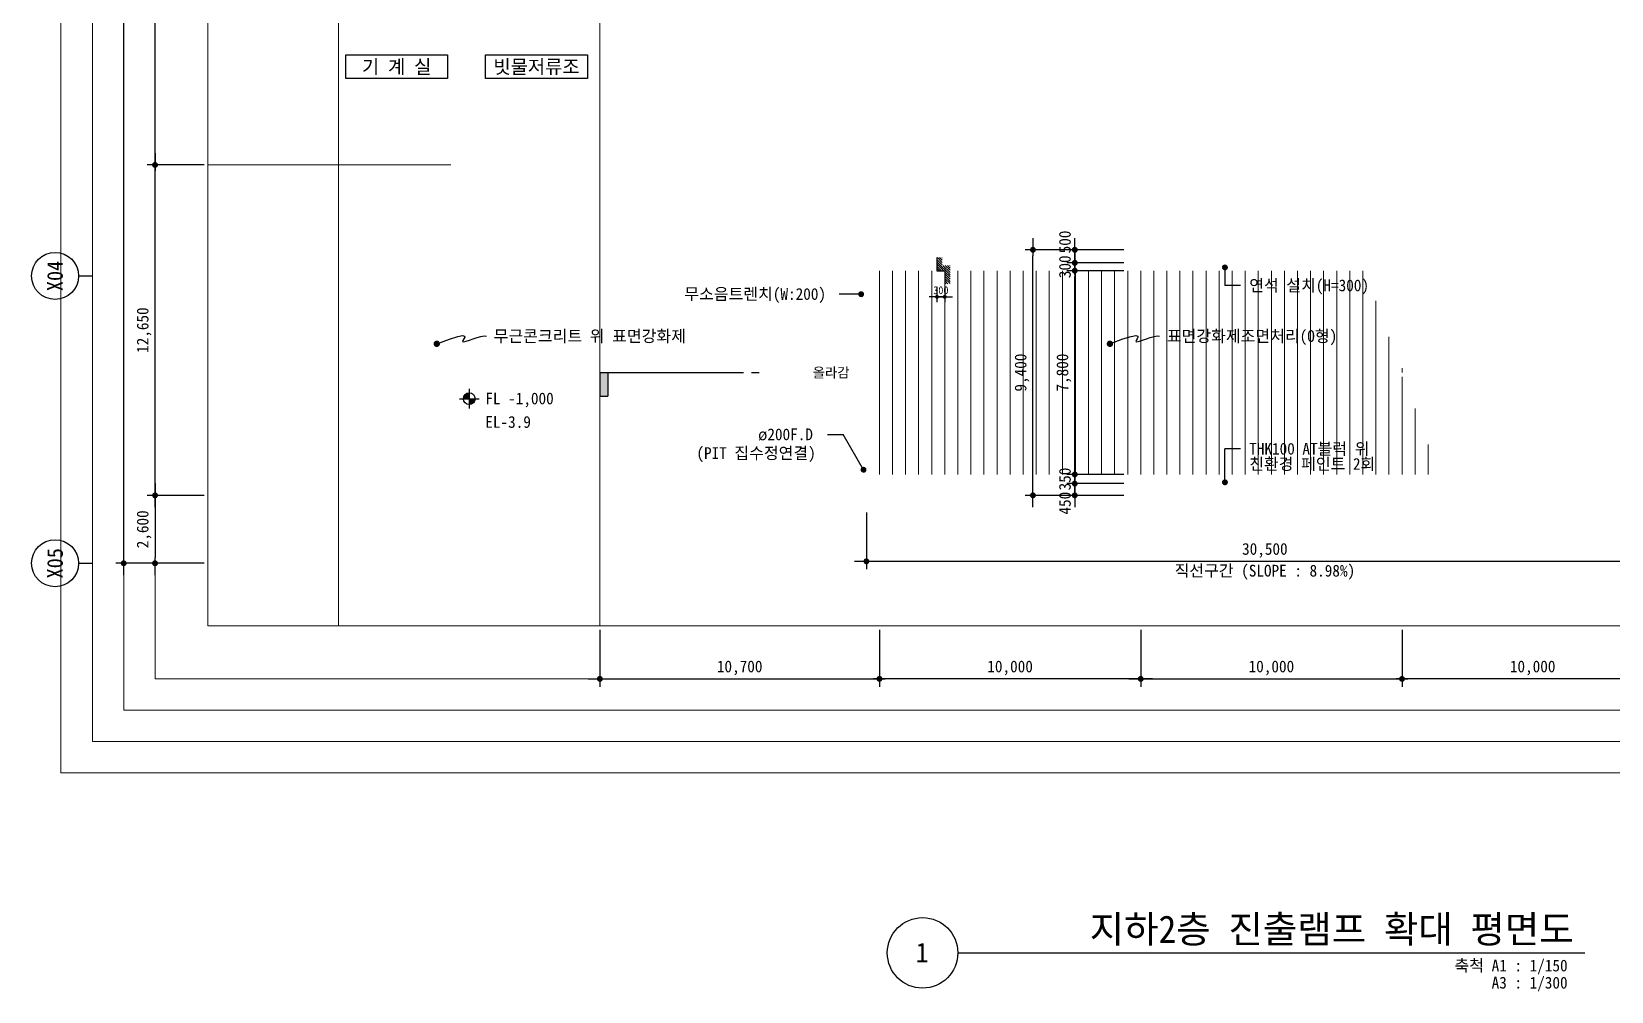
# Model space of a CAD drawing. Header units: millimetres. Extents: x 2292510 to 2787134, y 32296 to 526467.
# Drawn here: x 2297521 to 2357984, y 447176 to 483920 of the extents above; entities that cross this region are included whole.
import ezdxf
from ezdxf.enums import TextEntityAlignment as Align
from ezdxf.xclip import XClip

# ---------------------------------------------------------------- set-up
doc = ezdxf.new("R2010")
doc.units = ezdxf.units.MM
doc.header["$LTSCALE"] = 200
doc.header["$MEASUREMENT"] = 0
doc.header["$XCLIPFRAME"] = 0
doc.linetypes.add('CEN', pattern=[62, 60, -1, 0, -1])
doc.layers.get('0').update_dxf_attribs({"linetype": 'CONTINUOUS'})
for name, color, linetype, lineweight in [('A-AXIS-BUBL', 7, 'CONTINUOUS', 25), ('A-CNTL', 1, 'CEN', 15), ('A-DIMS', 7, 'CONTINUOUS', 25), ('A-MKXS-LEAD', 7, 'CONTINUOUS', 25), ('A-MKXS-MAK1', 3, 'CONTINUOUS', 25), ('A-MKXS-TEXT1', 3, 'CONTINUOUS', 25), ('A-MKXX-NAME', 3, 'CONTINUOUS', 25), ('A-MKXX-SYMB', 7, 'CONTINUOUS', 25), ('A-SSXS-PATT', 8, 'CONTINUOUS', 18), ('A-XXXX-HATC', 8, 'CONTINUOUS', 18), ('A-XXXX-SYMB', 7, 'CONTINUOUS', 25), ('A-XXXX-TXT1', 3, 'CONTINUOUS', 25), ('A-XXXX-TXT2', 3, 'CONTINUOUS', 25)]:
    doc.layers.add(name, color=color, linetype=linetype, lineweight=lineweight)
doc.layers.add('A-XXXX-NPLT', color=144, linetype='CONTINUOUS', lineweight=15, plot=False)
doc.styles.add('HY울릉도L', font='')
doc.styles.add('돋움', font='')
doc.styles.add('돋움체', font='')
doc.styles.get('HY울릉도L').set_extended_font_data('HYwulM')
doc.styles.get('돋움').set_extended_font_data('DotumChe')
doc.styles.get('돋움체').set_extended_font_data('DotumChe')
doc.dimstyles.new('CDIM', dxfattribs={"dimtxt": 3, "dimasz": 1.5, "dimexe": 2, "dimexo": 1, "dimgap": 1, "dimtad": 1, "dimdec": 0, "dimrnd": 0.5, "dimzin": 0, "dimdsep": 32, "dimlunit": 6, "dimtxsty": 'HY울릉도L', "dimblk1": '_CIDOT', "dimblk2": '_CIDOT', "dimsah": 1, "dimcen": 5.5, "dimclrd": 2, "dimclre": 2, "dimclrt": 7, "dimadec": 0, "dimazin": 0, "dimtfac": 1, "dimtdec": 0, "dimtix": 1, "dimtmove": 2, "dimatfit": 1, "dimldrblk": '_CIDOT', "dimfxl": 1, "dimtolj": 1, "dimtzin": 0, "dimlwd": -1, "dimarcsym": 0})

# ---------------------------------------------------------------- blocks, each defined once
blk = doc.blocks.new('_CIDOT')
at = {"color": 0, "linetype": 'ByBlock'}
blk.add_line((2, 0), (-1, 0), dxfattribs=at)
at = {"color": 0, "linetype": 'ByBlock', "const_width": 0.5}
blk.add_lwpolyline([(-0.25, 0, 1), (0.25, 0, 1)], format="xyb", close=True, dxfattribs=at)
blk = doc.blocks.new('*D260')
at = {"layer": 'A-DIMS', "lineweight": -2, "transparency": 16777216}
for p, q in [((17391, 36500), (15216, 36500)), ((17391, 23850), (15216, 23850))]:
    blk.add_line(p, q, dxfattribs=at)
at = {"layer": 'A-DIMS', "transparency": 16777216}
blk.add_line((15516, 24075), (15516, 36275), dxfattribs=at)
at = {"layer": 'A-DIMS', "transparency": 16777216, "xscale": 225, "yscale": 225, "zscale": 225}
for p, rotation in [((15516, 36500), 90), ((15516, 23850), 270)]:
    blk.add_blockref('_CIDOT', p, dxfattribs=dict(at, rotation=rotation))
at = {"layer": 'A-DIMS', "color": 3, "transparency": 16777216, "insert": (15098, 30175), "char_height": 450, "attachment_point": 5, "rotation": 90, "style": '돋움'}
blk.add_mtext('\\A1;12,650', dxfattribs=at)
blk = doc.blocks.new('*D261')
at = {"layer": 'A-DIMS', "lineweight": -2, "transparency": 16777216}
for p, q in [((17391, 52600), (15216, 52600)), ((17391, 36500), (15216, 36500))]:
    blk.add_line(p, q, dxfattribs=at)
at = {"layer": 'A-DIMS', "transparency": 16777216}
blk.add_line((15516, 36725), (15516, 52375), dxfattribs=at)
at = {"layer": 'A-DIMS', "transparency": 16777216, "xscale": 225, "yscale": 225, "zscale": 225}
for p, rotation in [((15516, 52600), 90), ((15516, 36500), 270)]:
    blk.add_blockref('_CIDOT', p, dxfattribs=dict(at, rotation=rotation))
at = {"layer": 'A-DIMS', "color": 3, "transparency": 16777216, "insert": (15098, 44550), "char_height": 450, "attachment_point": 5, "rotation": 90, "style": '돋움'}
blk.add_mtext('\\A1;16,100', dxfattribs=at)
blk = doc.blocks.new('*D263')
at = {"layer": 'A-DIMS', "lineweight": -2, "transparency": 16777216}
for p, q in [((17391, 23850), (15216, 23850)), ((17391, 21250), (15216, 21250))]:
    blk.add_line(p, q, dxfattribs=at)
at = {"layer": 'A-DIMS', "transparency": 16777216}
blk.add_line((15516, 23625), (15516, 21475), dxfattribs=at)
at = {"layer": 'A-DIMS', "transparency": 16777216, "xscale": 225, "yscale": 225, "zscale": 225}
for p, rotation in [((15516, 23850), 90), ((15516, 21250), 270)]:
    blk.add_blockref('_CIDOT', p, dxfattribs=dict(at, rotation=rotation))
at = {"layer": 'A-DIMS', "color": 3, "transparency": 16777216, "insert": (15098, 22550), "char_height": 450, "attachment_point": 5, "rotation": 90, "style": '돋움'}
blk.add_mtext('\\A1;2,600', dxfattribs=at)
blk = doc.blocks.new('*D264')
at = {"layer": 'A-DIMS', "lineweight": -2, "transparency": 16777216}
for p, q in [((17391, 65250), (14016, 65250)), ((17391, 21250), (14016, 21250))]:
    blk.add_line(p, q, dxfattribs=at)
at = {"layer": 'A-DIMS', "transparency": 16777216}
blk.add_line((14316, 21475), (14316, 65025), dxfattribs=at)
at = {"layer": 'A-DIMS', "transparency": 16777216, "xscale": 225, "yscale": 225, "zscale": 225}
for p, rotation in [((14316, 65250), 90), ((14316, 21250), 270)]:
    blk.add_blockref('_CIDOT', p, dxfattribs=dict(at, rotation=rotation))
at = {"layer": 'A-DIMS', "color": 3, "transparency": 16777216, "insert": (13898, 43250), "char_height": 450, "attachment_point": 5, "rotation": 90, "style": '돋움'}
blk.add_mtext('\\A1;44,000', dxfattribs=at)
blk = doc.blocks.new('*D277')
at = {"layer": 'A-DIMS', "lineweight": -2, "transparency": 16777216}
for p, q in [((43241, 18700), (43241, 16525)), ((53241, 18700), (53241, 16525))]:
    blk.add_line(p, q, dxfattribs=at)
at = {"layer": 'A-DIMS', "transparency": 16777216}
blk.add_line((53016, 16825), (43466, 16825), dxfattribs=at)
at = {"layer": 'A-DIMS', "transparency": 16777216, "xscale": 225, "yscale": 225, "zscale": 225, "rotation": 180}
blk.add_blockref('_CIDOT', (43241, 16825), dxfattribs=at)
at = {"layer": 'A-DIMS', "transparency": 16777216, "xscale": 225, "yscale": 225, "zscale": 225}
blk.add_blockref('_CIDOT', (53241, 16825), dxfattribs=at)
at = {"layer": 'A-DIMS', "color": 3, "transparency": 16777216, "insert": (48241, 17243), "char_height": 450, "attachment_point": 5, "style": '돋움'}
blk.add_mtext('\\A1;10,000', dxfattribs=at)
blk = doc.blocks.new('*D278')
at = {"layer": 'A-DIMS', "lineweight": -2, "transparency": 16777216}
for p, q in [((53241, 18700), (53241, 16525)), ((63241, 18700), (63241, 16525))]:
    blk.add_line(p, q, dxfattribs=at)
at = {"layer": 'A-DIMS', "transparency": 16777216}
blk.add_line((53466, 16825), (63016, 16825), dxfattribs=at)
at = {"layer": 'A-DIMS', "transparency": 16777216, "xscale": 225, "yscale": 225, "zscale": 225, "rotation": 180}
blk.add_blockref('_CIDOT', (53241, 16825), dxfattribs=at)
at = {"layer": 'A-DIMS', "transparency": 16777216, "xscale": 225, "yscale": 225, "zscale": 225}
blk.add_blockref('_CIDOT', (63241, 16825), dxfattribs=at)
at = {"layer": 'A-DIMS', "color": 3, "transparency": 16777216, "insert": (58241, 17243), "char_height": 450, "attachment_point": 5, "style": '돋움'}
blk.add_mtext('\\A1;10,000', dxfattribs=at)
blk = doc.blocks.new('*D279')
at = {"layer": 'A-DIMS', "lineweight": -2, "transparency": 16777216}
for p, q in [((63241, 18700), (63241, 16525)), ((73241, 18700), (73241, 16525))]:
    blk.add_line(p, q, dxfattribs=at)
at = {"layer": 'A-DIMS', "transparency": 16777216}
blk.add_line((73016, 16825), (63466, 16825), dxfattribs=at)
at = {"layer": 'A-DIMS', "transparency": 16777216, "xscale": 225, "yscale": 225, "zscale": 225, "rotation": 180}
blk.add_blockref('_CIDOT', (63241, 16825), dxfattribs=at)
at = {"layer": 'A-DIMS', "transparency": 16777216, "xscale": 225, "yscale": 225, "zscale": 225}
blk.add_blockref('_CIDOT', (73241, 16825), dxfattribs=at)
at = {"layer": 'A-DIMS', "color": 3, "transparency": 16777216, "insert": (68241, 17243), "char_height": 450, "attachment_point": 5, "style": '돋움'}
blk.add_mtext('\\A1;10,000', dxfattribs=at)
blk = doc.blocks.new('*D280')
at = {"layer": 'A-DIMS', "lineweight": -2, "transparency": 16777216}
for p, q in [((32541, 18700), (32541, 16525)), ((43241, 18700), (43241, 16525))]:
    blk.add_line(p, q, dxfattribs=at)
at = {"layer": 'A-DIMS', "transparency": 16777216}
blk.add_line((32766, 16825), (43016, 16825), dxfattribs=at)
at = {"layer": 'A-DIMS', "transparency": 16777216, "xscale": 225, "yscale": 225, "zscale": 225, "rotation": 180}
blk.add_blockref('_CIDOT', (32541, 16825), dxfattribs=at)
at = {"layer": 'A-DIMS', "transparency": 16777216, "xscale": 225, "yscale": 225, "zscale": 225}
blk.add_blockref('_CIDOT', (43241, 16825), dxfattribs=at)
at = {"layer": 'A-DIMS', "color": 3, "transparency": 16777216, "insert": (37891, 17243), "char_height": 450, "attachment_point": 5, "style": '돋움'}
blk.add_mtext('\\A1;10,700', dxfattribs=at)
blk = doc.blocks.new('*D30')
at = {"layer": 'A-DIMS', "lineweight": -2, "transparency": 16777216}
for p, q in [((2329471, 465516), (2329471, 463341)), ((2359971, 465516), (2359971, 463341))]:
    blk.add_line(p, q, dxfattribs=at)
at = {"layer": 'A-DIMS', "transparency": 16777216}
blk.add_line((2329696, 463641), (2359746, 463641), dxfattribs=at)
at = {"layer": 'A-DIMS', "transparency": 16777216, "xscale": 225, "yscale": 225, "zscale": 225, "rotation": 180}
blk.add_blockref('_CIDOT', (2329471, 463641), dxfattribs=at)
at = {"layer": 'A-DIMS', "transparency": 16777216, "xscale": 225, "yscale": 225, "zscale": 225}
blk.add_blockref('_CIDOT', (2359971, 463641), dxfattribs=at)
at = {"layer": 'A-DIMS', "color": 3, "transparency": 16777216, "insert": (2344721, 464058), "char_height": 450, "attachment_point": 5, "style": '돋움'}
blk.add_mtext('\\A1;30,500', dxfattribs=at)
blk = doc.blocks.new('*D31')
at = {"layer": 'A-DIMS', "lineweight": -2, "transparency": 16777216}
for p, q in [((2339321, 475566), (2335546, 475566)), ((2339321, 466166), (2335546, 466166))]:
    blk.add_line(p, q, dxfattribs=at)
at = {"layer": 'A-DIMS', "transparency": 16777216}
blk.add_line((2335846, 466391), (2335846, 475341), dxfattribs=at)
at = {"layer": 'A-DIMS', "transparency": 16777216, "xscale": 225, "yscale": 225, "zscale": 225}
for p, rotation in [((2335846, 475566), 90), ((2335846, 466166), 270)]:
    blk.add_blockref('_CIDOT', p, dxfattribs=dict(at, rotation=rotation))
at = {"layer": 'A-DIMS', "color": 3, "transparency": 16777216, "insert": (2335428, 470866), "char_height": 450, "attachment_point": 5, "rotation": 90, "style": '돋움'}
blk.add_mtext('\\A1;9,400', dxfattribs=at)
blk = doc.blocks.new('*D39')
at = {"layer": 'A-DIMS', "lineweight": -2, "transparency": 16777216}
for p, q in [((2339321, 474766), (2337146, 474766)), ((2339321, 466966), (2337146, 466966))]:
    blk.add_line(p, q, dxfattribs=at)
at = {"layer": 'A-DIMS', "transparency": 16777216}
blk.add_line((2337446, 467191), (2337446, 474541), dxfattribs=at)
at = {"layer": 'A-DIMS', "transparency": 16777216, "xscale": 225, "yscale": 225, "zscale": 225}
for p, rotation in [((2337446, 474766), 90), ((2337446, 466966), 270)]:
    blk.add_blockref('_CIDOT', p, dxfattribs=dict(at, rotation=rotation))
at = {"layer": 'A-DIMS', "color": 3, "transparency": 16777216, "insert": (2337028, 470866), "char_height": 450, "attachment_point": 5, "rotation": 90, "style": '돋움'}
blk.add_mtext('\\A1;7,800', dxfattribs=at)
blk = doc.blocks.new('*D40')
at = {"layer": 'A-DIMS', "transparency": 16777216}
for p, q in [((2337446, 467191), (2337446, 467416)), ((2337446, 466966), (2337446, 466616)), ((2337446, 466391), (2337446, 466166))]:
    blk.add_line(p, q, dxfattribs=at)
at = {"layer": 'A-DIMS', "lineweight": -2, "transparency": 16777216}
for p, q in [((2339321, 466966), (2337146, 466966)), ((2339321, 466616), (2337146, 466616))]:
    blk.add_line(p, q, dxfattribs=at)
at = {"layer": 'A-DIMS', "transparency": 16777216, "xscale": 225, "yscale": 225, "zscale": 225}
for p, rotation in [((2337446, 466966), 270), ((2337446, 466616), 90)]:
    blk.add_blockref('_CIDOT', p, dxfattribs=dict(at, rotation=rotation))
at = {"layer": 'A-DIMS', "color": 3, "transparency": 16777216, "insert": (2337070, 466791), "char_height": 450, "attachment_point": 5, "rotation": 90, "style": '돋움'}
blk.add_mtext('\\A1;350', dxfattribs=at)
blk = doc.blocks.new('*D41')
at = {"layer": 'A-DIMS', "transparency": 16777216}
for p, q in [((2337446, 475291), (2337446, 475516)), ((2337446, 474766), (2337446, 475066)), ((2337446, 474541), (2337446, 474316))]:
    blk.add_line(p, q, dxfattribs=at)
at = {"layer": 'A-DIMS', "lineweight": -2, "transparency": 16777216}
for p, q in [((2339321, 475066), (2337146, 475066)), ((2339321, 474766), (2337146, 474766))]:
    blk.add_line(p, q, dxfattribs=at)
at = {"layer": 'A-DIMS', "transparency": 16777216, "xscale": 225, "yscale": 225, "zscale": 225}
for p, rotation in [((2337446, 475066), 270), ((2337446, 474766), 90)]:
    blk.add_blockref('_CIDOT', p, dxfattribs=dict(at, rotation=rotation))
at = {"layer": 'A-DIMS', "color": 3, "transparency": 16777216, "insert": (2337070, 474916), "char_height": 450, "attachment_point": 5, "rotation": 90, "style": '돋움'}
blk.add_mtext('\\A1;300', dxfattribs=at)
blk = doc.blocks.new('*U162')
at = {"layer": 'A-SSXS-PATT'}
blk.add_line((0, -3900), (0, 3900), dxfattribs=at)
blk = doc.blocks.new('*U163')
at = {"color": 0, "linetype": 'ByBlock', "lineweight": -2, "transparency": 16777216}
for p, rotation in [((2608644, 413416), 11.99999999999999), ((2609192, 413522), 9.999999999999977), ((2609744, 413610), 7.99999999999998), ((2610298, 413678), 5.999999999999965), ((2610855, 413726), 4.000000000000041), ((2611412, 413756), 1.999999999999765), ((2607027, 412982), 17.99999999999997), ((2607561, 413146), 15.99999999999997), ((2608100, 413290), 13.99999999999997), ((2605977, 412600), 22), ((2606498, 412801), 19.99999999999998), ((2604957, 412146), 25.99999999999998), ((2605463, 412382), 23.99999999999997), ((2603971, 411622), 29.99999999999999), ((2604459, 411893), 28), ((2603024, 411030), 34.00000000000001), ((2603492, 411334), 32), ((2602566, 410710), 36.00000000000001), ((2601686, 410022), 39.99999999999999), ((2602120, 410374), 37.99999999999999), ((2601265, 409656), 41.99999999999999), ((2600856, 409275), 43.99999999999999), ((2600461, 408880), 45.99999999999999), ((2599714, 408050), 49.99999999999999), ((2600080, 408472), 47.99999999999999), ((2599363, 407616), 51.99999999999999), ((2599027, 407170), 53.99999999999997), ((2598706, 406713), 56), ((2598402, 406244), 57.99999999999999), ((2598114, 405765), 59.99999999999999), ((2597844, 405277), 61.99999999999999), ((2597590, 404779), 63.99999999999999), ((2597354, 404273), 66), ((2597136, 403759), 68), ((2596936, 403238), 70), ((2596754, 402710), 72), ((2596591, 402176), 74), ((2596446, 401636), 75.99999999999997), ((2596320, 401092), 77.99999999999999), ((2596214, 400544), 79.99999999999999), ((2596127, 399992), 82), ((2596058, 399438), 83.99999999999999), ((2596010, 398882), 86), ((2595981, 398324), 87.99999999999999), ((2595971, 397766), 89.99999999999997), ((2595981, 397207), 92), ((2596010, 396649), 93.99999999999999), ((2596058, 396093), 96), ((2596127, 395539), 98), ((2596214, 394987), 99.99999999999999), ((2596320, 394439), 102), ((2596446, 393895), 104), ((2596591, 393355), 106), ((2596754, 392821), 108), ((2596936, 392293), 110), ((2597136, 391772), 112), ((2597354, 391258), 114), ((2597590, 390752), 116), ((2597844, 390254), 118), ((2598114, 389766), 120), ((2598402, 389287), 122), ((2598706, 388818), 124), ((2599027, 388361), 126), ((2599363, 387915), 128), ((2599714, 387481), 130), ((2600080, 387059), 132), ((2600461, 386651), 134), ((2600856, 386256), 136), ((2601265, 385875), 138), ((2601686, 385509), 140), ((2602120, 385157), 142), ((2602566, 384821), 144), ((2603024, 384501), 146), ((2603492, 384197), 148), ((2603971, 383909), 150), ((2604459, 383638), 152), ((2604957, 383385), 154), ((2605463, 383149), 156), ((2605977, 382931), 158), ((2606498, 382730), 160), ((2607026, 382549), 162), ((2607561, 382385), 164), ((2608100, 382241), 166), ((2608644, 382115), 168.0000000000001), ((2609192, 382009), 170), ((2609744, 381921), 172), ((2610298, 381853), 174), ((2610855, 381805), 176.0000000000001), ((2611412, 381775), 178.0000000000001), ((2611971, 381766), 180)]:
    blk.add_blockref('*U162', p, dxfattribs=dict(at, rotation=rotation))
blk.add_blockref('*U162', (2611971, 413765), dxfattribs=at)
blk = doc.blocks.new('rampline')
at = {"layer": 'A-SSXS-PATT'}
for p, q in [((43241, 56650), (43241, 64450)), ((43741, 56650), (43741, 64450)), ((44241, 56650), (44241, 64450)), ((44741, 56650), (44741, 64450)), ((45241, 56650), (45241, 64450)), ((45741, 56650), (45741, 64450)), ((46241, 56650), (46241, 64450)), ((46741, 56650), (46741, 64450)), ((47241, 56650), (47241, 64450)), ((47741, 56650), (47741, 64450)), ((48241, 56650), (48241, 64450)), ((48741, 56650), (48741, 64450)), ((49241, 56650), (49241, 64450)), ((49741, 56650), (49741, 64450)), ((50241, 56650), (50241, 64450)), ((50741, 56650), (50741, 64450)), ((51241, 56650), (51241, 64450)), ((51741, 56650), (51741, 64450)), ((52241, 56650), (52241, 64450)), ((52741, 56650), (52741, 64450)), ((53241, 56650), (53241, 64450)), ((53741, 56650), (53741, 64450)), ((54241, 56650), (54241, 64450)), ((54741, 56650), (54741, 64450)), ((55241, 56650), (55241, 64450)), ((55741, 56650), (55741, 64450)), ((56241, 56650), (56241, 64450)), ((56741, 56650), (56741, 64450)), ((57241, 56650), (57241, 64450)), ((57741, 56650), (57741, 64450)), ((58241, 56650), (58241, 64450)), ((58741, 56650), (58741, 64450)), ((59241, 56650), (59241, 64450)), ((59741, 56650), (59741, 64450)), ((60241, 56650), (60241, 64450)), ((60741, 56650), (60741, 64450)), ((61241, 56650), (61241, 64450)), ((61741, 56650), (61741, 64450)), ((62241, 56650), (62241, 64450)), ((62741, 56650), (62741, 64450)), ((63241, 56650), (63241, 64450)), ((63741, 56650), (63741, 64450)), ((64241, 56650), (64241, 64450)), ((64741, 56650), (64741, 64450)), ((65241, 56650), (65241, 64450)), ((65741, 56650), (65741, 64450)), ((66241, 56650), (66241, 64450)), ((66741, 56650), (66741, 64450)), ((67241, 56650), (67241, 64450)), ((67741, 56650), (67741, 64450)), ((68241, 56650), (68241, 64450)), ((68741, 56650), (68741, 64450)), ((69241, 56650), (69241, 64450)), ((69741, 56650), (69741, 64450)), ((70241, 56650), (70241, 64450)), ((70741, 56650), (70741, 64450)), ((71241, 56650), (71241, 64450)), ((71741, 56650), (71741, 64450)), ((72241, 56650), (72241, 64450)), ((72741, 56650), (72741, 64450)), ((73241, 56650), (73241, 64450)), ((43241, 32450), (43241, 24650)), ((43741, 32450), (43741, 24650)), ((44241, 32450), (44241, 24650)), ((44741, 32450), (44741, 24650)), ((45241, 32450), (45241, 24650)), ((45741, 32450), (45741, 24650)), ((46241, 32450), (46241, 24650)), ((46741, 32450), (46741, 24650)), ((47241, 32450), (47241, 24650)), ((47741, 32450), (47741, 24650)), ((48241, 32450), (48241, 24650)), ((48741, 32450), (48741, 24650)), ((49241, 32450), (49241, 24650)), ((49741, 32450), (49741, 24650)), ((50241, 32450), (50241, 24650)), ((50741, 32450), (50741, 24650)), ((51241, 32450), (51241, 24650)), ((51741, 32450), (51741, 24650)), ((52241, 32450), (52241, 24650)), ((52741, 32450), (52741, 24650)), ((53241, 32450), (53241, 24650)), ((53741, 32450), (53741, 24650)), ((54241, 32450), (54241, 24650)), ((54741, 32450), (54741, 24650)), ((55241, 32450), (55241, 24650)), ((55741, 32450), (55741, 24650)), ((56241, 32450), (56241, 24650)), ((56741, 32450), (56741, 24650)), ((57241, 32450), (57241, 24650)), ((57741, 32450), (57741, 24650)), ((58241, 32450), (58241, 24650)), ((58741, 32450), (58741, 24650)), ((59241, 32450), (59241, 24650)), ((59741, 32450), (59741, 24650)), ((60241, 32450), (60241, 24650)), ((60741, 32450), (60741, 24650)), ((61241, 32450), (61241, 24650)), ((61741, 32450), (61741, 24650)), ((62241, 32450), (62241, 24650)), ((62741, 32450), (62741, 24650)), ((63241, 32450), (63241, 24650)), ((63741, 32450), (63741, 24650)), ((64241, 32450), (64241, 24650)), ((64741, 32450), (64741, 24650)), ((65241, 32450), (65241, 24650)), ((65741, 32450), (65741, 24650)), ((66241, 32450), (66241, 24650)), ((66741, 32450), (66741, 24650)), ((67241, 32450), (67241, 24650)), ((67741, 32450), (67741, 24650)), ((68241, 32450), (68241, 24650)), ((68741, 32450), (68741, 24650)), ((69241, 32450), (69241, 24650)), ((69741, 32450), (69741, 24650)), ((70241, 32450), (70241, 24650)), ((70741, 32450), (70741, 24650)), ((71241, 32450), (71241, 24650)), ((71741, 32450), (71741, 24650)), ((72241, 32450), (72241, 24650)), ((72741, 32450), (72741, 24650)), ((73241, 32450), (73241, 24650))]:
    blk.add_line(p, q, dxfattribs=at)
at = {"xscale": -1}
blk.add_blockref('*U163', (2685212, -353216), dxfattribs=at)
blk = doc.blocks.new('*D304')
at = {"layer": 'A-DIMS', "transparency": 16777216}
for p, q in [((2337446, 466841), (2337446, 467066)), ((2337446, 466616), (2337446, 466166)), ((2337446, 465941), (2337446, 465716))]:
    blk.add_line(p, q, dxfattribs=at)
at = {"layer": 'A-DIMS', "lineweight": -2, "transparency": 16777216}
for p, q in [((2339321, 466616), (2337146, 466616)), ((2339321, 466166), (2337146, 466166))]:
    blk.add_line(p, q, dxfattribs=at)
at = {"layer": 'A-DIMS', "transparency": 16777216, "xscale": 225, "yscale": 225, "zscale": 225}
for p, rotation in [((2337446, 466616), 270), ((2337446, 466166), 90)]:
    blk.add_blockref('_CIDOT', p, dxfattribs=dict(at, rotation=rotation))
at = {"layer": 'A-DIMS', "color": 3, "transparency": 16777216, "insert": (2337070, 465866), "char_height": 450, "attachment_point": 5, "rotation": 90, "style": '돋움'}
blk.add_mtext('\\A1;450', dxfattribs=at)
blk = doc.blocks.new('*D305')
at = {"layer": 'A-DIMS', "transparency": 16777216}
for p, q in [((2337446, 475791), (2337446, 476016)), ((2337446, 475066), (2337446, 475566)), ((2337446, 474841), (2337446, 474616))]:
    blk.add_line(p, q, dxfattribs=at)
at = {"layer": 'A-DIMS', "lineweight": -2, "transparency": 16777216}
for p, q in [((2339321, 475566), (2337146, 475566)), ((2339321, 475066), (2337146, 475066))]:
    blk.add_line(p, q, dxfattribs=at)
at = {"layer": 'A-DIMS', "transparency": 16777216, "xscale": 225, "yscale": 225, "zscale": 225}
for p, rotation in [((2337446, 475566), 270), ((2337446, 475066), 90)]:
    blk.add_blockref('_CIDOT', p, dxfattribs=dict(at, rotation=rotation))
at = {"layer": 'A-DIMS', "color": 3, "transparency": 16777216, "insert": (2337070, 475866), "char_height": 450, "attachment_point": 5, "rotation": 90, "style": '돋움'}
blk.add_mtext('\\A1;500', dxfattribs=at)
blk = doc.blocks.new('*D318')
at = {"layer": 'A-DIMS', "lineweight": -2, "transparency": 16777216}
for p, q in [((2332171, 474153), (2332171, 473566)), ((2332471, 474166), (2332471, 473566))]:
    blk.add_line(p, q, dxfattribs=at)
at = {"layer": 'A-DIMS', "transparency": 16777216}
for p, q in [((2332021, 473766), (2331871, 473766)), ((2332471, 473766), (2332171, 473766)), ((2332621, 473766), (2332771, 473766))]:
    blk.add_line(p, q, dxfattribs=at)
at = {"layer": 'A-DIMS', "transparency": 16777216, "xscale": 150, "yscale": 150, "zscale": 150}
blk.add_blockref('_CIDOT', (2332171, 473766), dxfattribs=at)
at = {"layer": 'A-DIMS', "transparency": 16777216, "xscale": 150, "yscale": 150, "zscale": 150, "rotation": 180}
blk.add_blockref('_CIDOT', (2332471, 473766), dxfattribs=at)
at = {"layer": 'A-DIMS', "color": 3, "transparency": 16777216, "insert": (2332321, 474017), "char_height": 300, "attachment_point": 5, "style": '돋움체'}
blk.add_mtext('\\A1;300', dxfattribs=at)
blk = doc.blocks.new('dim_진출램프')
for p, q in [((12591.3, 32250), (13116.3, 32250)), ((12591.3, 21250), (13116.3, 21250))]:
    blk.add_line(p, q)
at = {"layer": 'A-AXIS-BUBL', "ltscale": 0.2}
for centre in [(11691.3, 32250), (11691.3, 21250)]:
    blk.add_circle(centre, 900, dxfattribs=at)
at = {"layer": 'A-CNTL', "ltscale": 300}
for points in [[(22541.3, 70250), (22541.3, 18850)], [(32541.3, 70250), (32541.3, 18850)], [(17541.3, 36500), (26841.3, 36500)]]:
    blk.add_lwpolyline(points, dxfattribs=at)
at = {"layer": 'A-XXXX-NPLT'}
for points in [[(104566.3, 13225), (11916.3, 13225), (11916.3, 75875), (104566.3, 75875)], [(103366.3, 14425), (13116.3, 14425), (13116.3, 74675), (103366.3, 74675)], [(102166.3, 15625), (14316.3, 15625), (14316.3, 73475), (102166.3, 73475)], [(100966.3, 16825), (15516.3, 16825), (15516.3, 72275), (100966.3, 72275)], [(17541.3, 70250), (98941.3, 70250), (98941.3, 18850), (17541.3, 18850)]]:
    blk.add_lwpolyline(points, close=True, dxfattribs=at)
at = {"layer": 'A-XXXX-TXT2', "ltscale": 0.2, "style": '돋움체'}
for s, p in [('X04', (11691.3, 32250)), ('X05', (11691.3, 21250))]:
    blk.add_text(s, height=600, rotation=90, dxfattribs=at).set_placement(p, align=Align.MIDDLE)
at = {"layer": 'A-DIMS'}
for base, p1, p2, angle, picture, middle in [((14316.3, 65250), (17541.3, 21250), (17541.3, 65250), 90, '*D264', (13898.4, 43250)), ((15516.3, 52600), (17541.3, 36500), (17541.3, 52600), 90, '*D261', (15098.4, 44550)), ((15516.3, 36500), (17541.3, 23850), (17541.3, 36500), 90, '*D260', (15098.4, 30175)), ((15516.3, 21250), (17541.3, 23850), (17541.3, 21250), 90, '*D263', (15098.4, 22550)), ((43241.3, 16825), (53241.3, 18850), (43241.3, 18850), 180, '*D277', (48241.3, 17242.8)), ((63241.3, 16825), (73241.3, 18850), (63241.3, 18850), 180, '*D279', (68241.3, 17242.8))]:
    dim = blk.add_linear_dim(base=base, p1=p1, p2=p2, angle=angle, dimstyle='CDIM', override={"dimscale": 150, "dimtxsty": '돋움', "dimclrd": 256, "dimclre": 256, "dimclrt": 3}, dxfattribs=at)
    dim.commit()
    dim.dimension.update_dxf_attribs({"geometry": picture, "text_midpoint": middle})
for base, p1, p2, picture, middle in [((43241.3, 16825), (32541.3, 18850), (43241.3, 18850), '*D280', (37891.3, 17242.8)), ((63241.3, 16825), (53241.3, 18850), (63241.3, 18850), '*D278', (58241.3, 17242.8))]:
    dim = blk.add_linear_dim(base=base, p1=p1, p2=p2, dimstyle='CDIM', override={"dimscale": 150, "dimtxsty": '돋움', "dimclrd": 256, "dimclre": 256, "dimclrt": 3}, dxfattribs=at)
    dim.commit()
    dim.dimension.update_dxf_attribs({"geometry": picture, "text_midpoint": middle})

msp = doc.modelspace()

# ---------------------------------------------------------------- hatches: boundary and pattern name
at = {"layer": 'A-MKXS-MAK1'}
msp.add_hatch(color=256, dxfattribs=at).paths.add_polyline_path([(2319570.8, 469965.5), (2319270.8, 469965.5), (2319270.8, 470865.5), (2319570.8, 470865.5)])
at = {"layer": 'A-XXXX-HATC'}
h = msp.add_hatch(dxfattribs=at)
h.set_pattern_fill('BRICK', color=256, scale=60.000001, angle=90, style=0)
h.set_pattern_definition([(135, (2412803.6, 366902.09), (-42.426407, -42.426407), [])])
h.paths.add_polyline_path([(2332370.8, 474965.5), (2332670.8, 474965.5), (2332670.8, 474265.5), (2332470.8, 474265.5), (2332470.8, 474765.5), (2332170.8, 474765.5), (2332170.8, 475265.5), (2332370.8, 475265.8)])
at = {"layer": 'A-XXXX-SYMB'}
h = msp.add_hatch(color=256, dxfattribs=at)
h.paths.add_polyline_path([(2314270.8, 470090.5, 0.4142136), (2314045.8, 469865.5), (2314270.8, 469865.5)])
h.paths.add_polyline_path([(2314495.8, 469865.5), (2314270.8, 469865.5), (2314270.8, 469640.5, 0.4142136)])

# ---------------------------------------------------------------- linework, layer by layer
at = {"layer": 'A-MKXS-LEAD'}
for p, q in [((2343193.2, 474891.5), (2343193.2, 474204.5)), ((2343793.2, 474204.5), (2343193.2, 474204.5)), ((2329270.8, 473865.5), (2328430.8, 473865.5)), ((2327982.9, 468492.1), (2328582.9, 468492.1)), ((2329359.9, 467146.4), (2328582.9, 468492.1)), ((2343193.2, 466665.5), (2343193.2, 467949.6)), ((2343793.2, 467949.6), (2343193.2, 467949.6))]:
    msp.add_line(p, q, dxfattribs=at)
for points, const_width in [([(2343137, 474891.5, 1), (2343249.5, 474891.5, 1)], 112.5), ([(2329327, 473865.5, 1), (2329214.5, 473865.5, 1)], 112.5), ([(2312964.4, 471973.6, 1), (2313088.7, 471961.1, 1)], 120), ([(2338729.8, 471973.6, 1), (2338854.2, 471961.2, 1)], 120), ([(2329418.1, 467146.2, 1), (2329305.6, 467146.2, 1)], 112.5), ([(2343137, 466665.5, 1), (2343249.5, 466665.5, 1)], 112.5)]:
    msp.add_lwpolyline(points, format="xyb", close=True, dxfattribs=dict(at, const_width=const_width))
for points in [[(2313026.6, 471967.3), (2313515.3, 472151.6), (2313833.8, 472251.1), (2314015, 472283.3), (2314092, 472265.9), (2314097.7, 472216.4), (2314065.3, 472152.4), (2314027.6, 472091.4), (2314017.9, 472051.1), (2314061.2, 472044.4), (2314151.8, 472066.4), (2314276.1, 472107.5), (2314420.5, 472158), (2314571.6, 472208.5), (2314715.6, 472249.3), (2314839.1, 472270.9), (2314928.4, 472263.7)], [(2338792, 471967.4), (2339280.8, 472151.7), (2339599.3, 472251.2), (2339780.5, 472283.4), (2339857.5, 472266), (2339863.2, 472216.5), (2339830.8, 472152.4), (2339793.1, 472091.5), (2339783.3, 472051.1), (2339826.6, 472044.5), (2339917.2, 472066.5), (2340041.6, 472107.5), (2340186, 472158.1), (2340337.1, 472208.5), (2340481.1, 472249.3), (2340604.6, 472270.9), (2340693.9, 472263.7)]]:
    msp.add_lwpolyline(points, dxfattribs=at)
at = {"layer": 'A-MKXS-MAK1'}
for p, q in [((2319270.8, 470865.5), (2324770.8, 470865.5)), ((2319270.8, 470865.5), (2319270.8, 469965.5)), ((2319570.8, 470865.5), (2319570.8, 469965.5)), ((2325070.8, 470865.5), (2325370.8, 470865.5)), ((2319270.8, 469965.5), (2319570.8, 469965.5))]:
    msp.add_line(p, q, dxfattribs=at)
at = {"layer": 'A-MKXX-SYMB'}
for points in [[(2313442.5, 482124.6), (2309542.5, 482124.6), (2309542.5, 483024.6), (2313442.5, 483024.6)], [(2318794.5, 482124.6), (2314894.5, 482124.6), (2314894.5, 483024.6), (2318794.5, 483024.6)]]:
    msp.add_lwpolyline(points, close=True, dxfattribs=at)
at = {"layer": 'A-XXXX-SYMB'}
for p, q in [((2313895.8, 469865.5), (2314645.8, 469865.5)), ((2314270.8, 470240.5), (2314270.8, 469490.5)), ((2332970.8, 448650.5), (2356970.8, 448650.5))]:
    msp.add_line(p, q, dxfattribs=at)
msp.add_lwpolyline([(2332170.8, 475265.5), (2332170.8, 474765.5), (2332470.8, 474765.5), (2332470.8, 474265.5)], dxfattribs=at)
for centre, radius in [((2314270.8, 469865.5), 225), ((2331620.8, 448650.5), 1350)]:
    msp.add_circle(centre, radius, dxfattribs=at)

# ---------------------------------------------------------------- block references
msp.add_blockref('dim_진출램프', (2286729.5, 442315.5))
ref = msp.add_blockref('rampline', (2286729.5, 442315.5))
XClip(ref).set_block_clipping_path([(42741.2500024028, 32450.0000000001), (61821.767972671, 32450.0000000002), (63179.7759078369, 28718.9038626884), (63635.8303673998, 28693.9023810683), (62846.6738613667, 28406.0963656709), (63302.9031594349, 28380.6145192056), (64660.7357999468, 24650.0000000001), (42741.2500024028, 24650.0000000001)])

# ---------------------------------------------------------------- texts
at = {"layer": 'A-DIMS', "color": 3, "insert": (2344720.8, 463222.7), "char_height": 450, "attachment_point": 5, "style": '돋움'}
msp.add_mtext('\\A1;직선구간 (SLOPE : 8.98%)', dxfattribs=at)
at = {"layer": 'A-MKXS-TEXT1', "style": '돋움체'}
for s, p in [('무소음트렌치(W:200)', (2322502, 473875.1)), ('연석 설치(H=300)', (2344122.3, 474204.5)), ('ø200F.D', (2325327.9, 468501.7)), ('(PIT 집수정연결)', (2322965.2, 467784.5)), ('THK100 AT블럭 위', (2344122.3, 467949.6)), ('친환경 페인트 2회', (2344122.3, 467369.5))]:
    msp.add_text(s, height=450, dxfattribs=at).set_placement(p, align=Align.MIDDLE_LEFT)
at = {"layer": 'A-MKXX-NAME', "style": '돋움체'}
for s, p in [('기 계 실', (2311492.5, 482574.6)), ('빗물저류조', (2316844.5, 482574.6))]:
    msp.add_text(s, height=525, dxfattribs=at).set_placement(p, align=Align.MIDDLE_CENTER)
at = {"layer": 'A-XXXX-TXT1', "style": '돋움체'}
msp.add_text('지하2층 진출램프 확대 평면도', height=1050, dxfattribs=at).set_placement((2356542, 448718.4), align=Align.BOTTOM_RIGHT)
msp.add_text('1', height=750, dxfattribs=at).set_placement((2331603.4, 448666.5), align=Align.MIDDLE)
for s, p in [('축척 A1 : 1/150', (2356308.4, 448392.1)), ('A3 : 1/300', (2356308.4, 447735.3))]:
    msp.add_text(s, height=450, dxfattribs=at).set_placement(p, align=Align.TOP_RIGHT)
at = {"layer": 'A-XXXX-TXT2', "style": '돋움체'}
for s, p in [('무근콘크리트 위 표면강화제', (2315205.3, 472263.7)), ('표면강화제조면처리(O형)', (2340970.8, 472263.7)), ('FL -1,000', (2314886.4, 469876)), ('EL-3.9', (2314886.4, 468976))]:
    msp.add_text(s, height=450, dxfattribs=at).set_placement(p, align=Align.MIDDLE_LEFT)
msp.add_text('올라감', height=375, dxfattribs=at).set_placement((2328120.2, 470865.5), align=Align.MIDDLE_CENTER)

# ---------------------------------------------------------------- dimensions: what is measured, and where the dimension line sits
at = {"layer": 'A-DIMS'}
for base, p1, p2, angle, override, picture, middle in [((2335845.8, 475565.5), (2339470.8, 466165.5), (2339470.8, 475565.5), 270, {"dimscale": 150, "dimtxsty": '돋움', "dimclrd": 256, "dimclre": 256, "dimclrt": 3}, '*D31', (2335427.9, 470865.5)), ((2337445.8, 475065.5), (2339470.8, 474765.5), (2339470.8, 475065.5), 270, {"dimscale": 150, "dimtxsty": '돋움', "dimclrd": 256, "dimclre": 256, "dimclrt": 3}, '*D41', (2337070.5, 474915.5)), ((2337445.8, 474765.5), (2339470.8, 466965.5), (2339470.8, 474765.5), 270, {"dimscale": 150, "dimtxsty": '돋움', "dimclrd": 256, "dimclre": 256, "dimclrt": 3}, '*D39', (2337027.9, 470865.5)), ((2332170.8, 473766.5), (2332470.8, 474265.5), (2332170.8, 474253.3), 180, {"dimscale": 100, "dimtxsty": '돋움체', "dimclrd": 256, "dimclre": 256, "dimclrt": 3}, '*D318', (2332320.8, 474016.7)), ((2337445.8, 466615.5), (2339470.8, 466965.5), (2339470.8, 466615.5), 270, {"dimscale": 150, "dimtxsty": '돋움', "dimclrd": 256, "dimclre": 256, "dimclrt": 3}, '*D40', (2337070.5, 466790.5)), ((2359970.8, 463640.5), (2329470.8, 465665.5), (2359970.8, 465665.5), 180, {"dimscale": 150, "dimtxsty": '돋움', "dimclrd": 256, "dimclre": 256, "dimclrt": 3}, '*D30', (2344720.8, 464058.3))]:
    dim = msp.add_linear_dim(base=base, p1=p1, p2=p2, angle=angle, dimstyle='CDIM', override=override, dxfattribs=at)
    dim.commit()
    dim.dimension.update_dxf_attribs({"geometry": picture, "text_midpoint": middle})
for base, p1, p2, angle, picture, middle in [((2337445.8, 475565.5), (2339470.8, 475065.5), (2339470.8, 475565.5), 90, '*D305', (2337070.5, 475865.5)), ((2337445.8, 466165.5), (2339470.8, 466615.5), (2339470.8, 466165.5), 270, '*D304', (2337070.5, 465865.5))]:
    dim = msp.add_linear_dim(base=base, p1=p1, p2=p2, angle=angle, dimstyle='CDIM', override={"dimscale": 150, "dimtxsty": '돋움', "dimclrd": 256, "dimclre": 256, "dimclrt": 3}, dxfattribs=at)
    dim.commit()
    dim.dimension.update_dxf_attribs({"geometry": picture, "text_midpoint": middle, "dimtype": 160})

doc.saveas('drawing.dxf')
